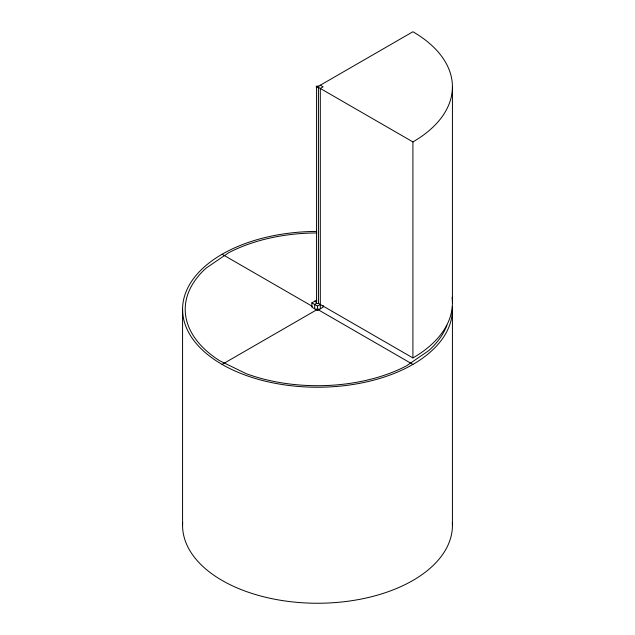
<?xml version="1.0" encoding="UTF-8"?>
<svg xmlns="http://www.w3.org/2000/svg" width="635" height="635" viewBox="0 0 635 635"><rect width="100%" height="100%" fill="white"/><g stroke="black" fill="none" stroke-linecap="round" stroke-linejoin="round"><path stroke-width="0.95" d="M222.091 364.419L316.563 309.872A1.326 0.762 0 0 1 316.357 308.951M323.112 305.443L323.112 307.173L317.5 310.412L311.888 307.173L311.888 302.855L316.801 300.014M311.888 302.855L317.5 306.094L320.31 304.475M320.31 85.217L323.112 86.836L320.31 88.455L320.31 308.793M316.563 86.296L412.909 141.915L412.909 357.934L318.437 303.395L318.437 87.376M314.69 301.228L316.563 302.308A1.326 0.762 0 0 0 316.698 303.459A1.326 0.762 0 0 0 318.643 303.236M222.091 254.246L312.301 306.332M412.909 364.419L318.437 309.872A1.326 0.762 0 0 0 318.643 308.951M452.43 86.836L452.43 302.855M452.43 309.332L452.43 525.351M317.5 306.094L317.5 310.412M314.69 308.793L314.69 304.475L316.563 303.395L316.563 87.376L412.909 31.75A134.93 77.899 0 0 1 412.909 141.915M182.57 309.332L182.57 525.351M452.334 522.454A134.93 77.899 0 0 1 317.5 603.25A134.93 77.899 0 0 1 182.666 522.454M452.334 306.443A134.93 77.899 0 0 1 321.167 387.207A134.93 77.899 0 0 1 182.594 310.674A134.93 77.899 0 0 1 316.532 231.434M446.905 325.176A132.286 76.375 0 0 1 428.847 350.568L406.567 365.8A132.286 76.375 0 0 1 246.078 373.618L219.694 360.751A132.286 76.375 0 0 1 206.153 268.097L228.433 252.865A132.286 76.375 0 0 1 316.794 232.958M452.088 297.291A134.93 77.899 0 0 1 412.909 357.934M316.841 87.495A1.326 0.762 0 0 0 318.826 86.836A1.326 0.762 0 0 0 316.841 86.169A1.326 0.762 0 0 0 316.841 87.495"/></g></svg>
